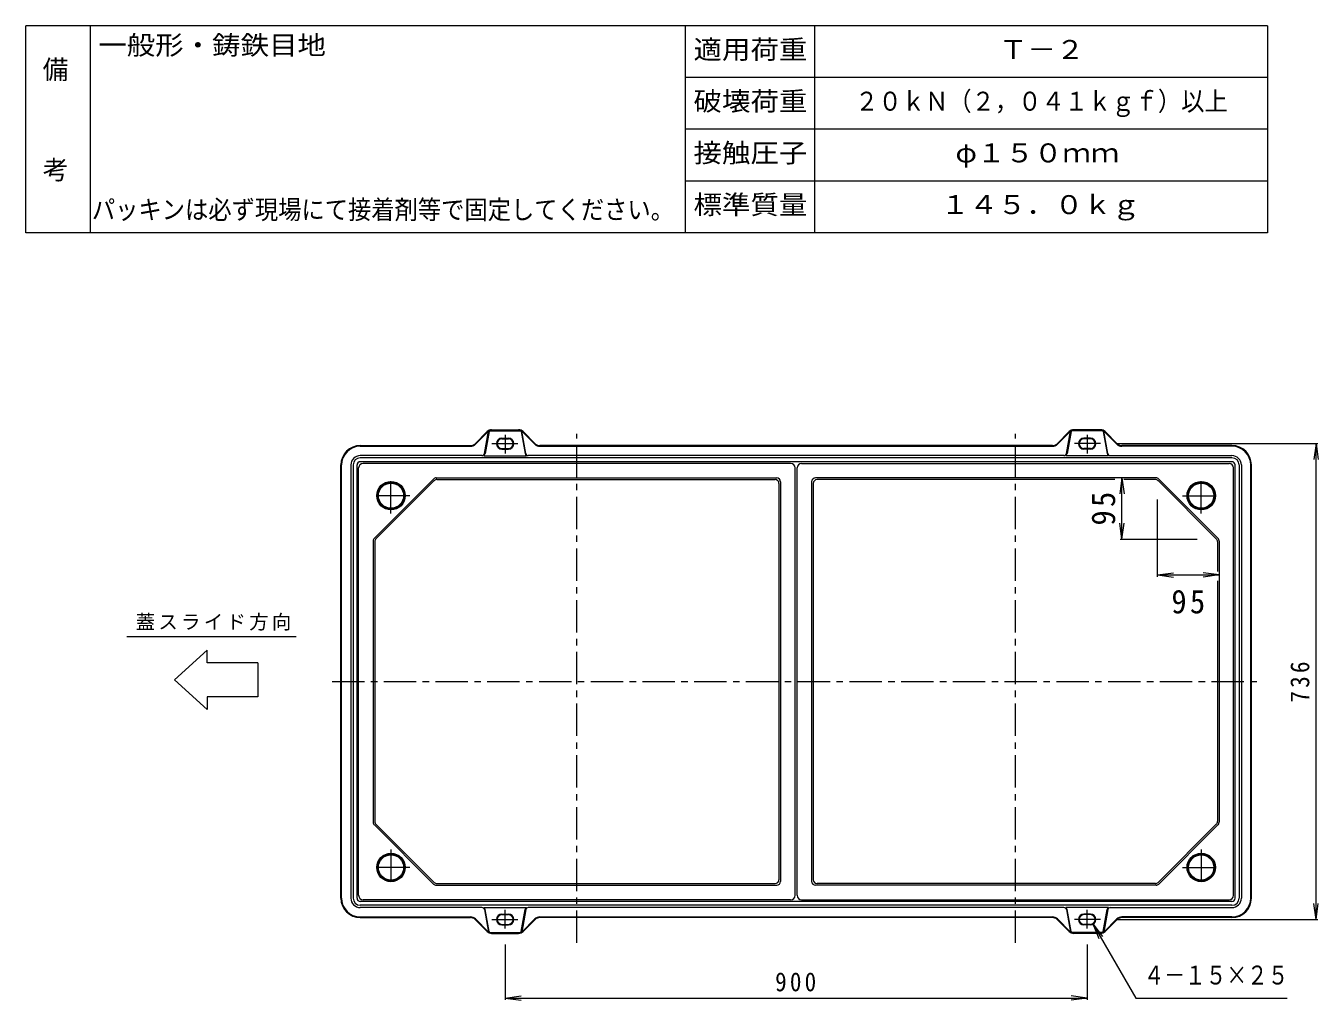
# Model space of a CAD drawing. Units: millimetres, scale not verified. Extents: x -1920 to 1176, y -1376 to 1377.
# Drawn here: x -1920 to 78, y -130 to 1377 of the extents above; entities that cross this region are included whole.
import ezdxf
from ezdxf.enums import TextEntityAlignment as Align

# ---------------------------------------------------------------- set-up
doc = ezdxf.new("R2010")
doc.units = ezdxf.units.MM
doc.header["$LTSCALE"] = 10
doc.linetypes.add('CHAIN1', pattern=[8, 5, -1, 1, -1])
for name, color, linetype, lineweight in [('0-0_通り芯', 3, 'Continuous', 9), ('0-1_躯体', 2, 'Continuous', 9), ('0-2_仕上', 3, 'Continuous', 9), ('0-4_その他', 7, 'Continuous', 9), ('F-0_F-0ﾚｲﾔ', 7, 'Continuous', 9)]:
    doc.layers.add(name, color=color, linetype=linetype, lineweight=lineweight)
doc.layers.add('F-4_F-4ﾚｲﾔ', color=2, linetype='Continuous')
doc.styles.add('ＭＳ ゴシック', font='')
doc.styles.get('ＭＳ ゴシック').set_extended_font_data('MS Gothic')

msp = doc.modelspace()

# ---------------------------------------------------------------- linework, layer by layer
at = {"layer": '0-0_通り芯', "linetype": 'CHAIN1'}
for p, q in [((-1067.84, -41.34), (-1067.84, 745.62)), ((-389.84, -41.34), (-389.84, 745.62))]:
    msp.add_line(p, q, dxfattribs=at)
at = {"layer": '0-0_通り芯'}
for p, q in [((-1639.39, 391.49), (-1639.39, 411.49)), ((-1561.03, 391.49), (-1639.39, 391.49)), ((-1561.03, 391.49), (-1561.03, 339.25)), ((-1561.03, 339.25), (-1639.39, 339.25)), ((-1639.39, 339.25), (-1639.39, 319.25))]:
    msp.add_line(p, q, dxfattribs=at)
msp.add_lwpolyline([(-1639.39, 411.49), (-1690.16, 365.37), (-1639.39, 319.25)], dxfattribs=at)
at = {"layer": '0-1_躯体'}
for p, q in [((-1225.41, 730.62), (-1206.77, 749.26)), ((-1204.54, 750.07), (-1224.7, 729.91)), ((-1210.76, 715.48), (-1204.54, 750.07)), ((-1203.64, 749.46), (-1209.77, 715.31)), ((-1202.16, 750.69), (-1155.52, 750.69)), ((-1199.7, 752.19), (-1157.98, 752.19)), ((-1154.04, 749.46), (-1147.91, 715.31)), ((-1153.13, 750.07), (-1132.97, 729.91)), ((-1146.92, 715.48), (-1153.13, 750.07)), ((-1132.27, 730.62), (-1150.91, 749.26)), ((-325.41, 730.62), (-306.77, 749.26)), ((-304.54, 750.07), (-324.7, 729.91)), ((-310.76, 715.48), (-304.54, 750.07)), ((-303.64, 749.46), (-309.77, 715.31)), ((-255.52, 750.69), (-302.16, 750.69)), ((-257.98, 752.19), (-299.7, 752.19)), ((-254.04, 749.46), (-247.91, 715.31)), ((-253.13, 750.07), (-232.97, 729.91)), ((-246.92, 715.48), (-253.13, 750.07)), ((-232.27, 730.62), (-250.91, 749.26)), ((-1402.84, 727.69), (-1232.48, 727.69)), ((-1402.84, 726.69), (-1232.48, 726.69)), ((-1183.84, 739.19), (-1173.84, 739.19)), ((-1183.84, 738.19), (-1173.84, 738.19)), ((-1183.84, 723.19), (-1173.84, 723.19)), ((-1183.84, 722.19), (-1173.84, 722.19)), ((-332.48, 727.69), (-1125.2, 727.69)), ((-1125.2, 726.69), (-332.48, 726.69)), ((-273.84, 739.19), (-283.84, 739.19)), ((-273.84, 738.19), (-283.84, 738.19)), ((-273.84, 723.19), (-283.84, 723.19)), ((-273.84, 722.19), (-283.84, 722.19)), ((-54.84, 727.69), (-225.2, 727.69)), ((-54.84, 726.69), (-225.2, 726.69)), ((-1214.69, 712.19), (-1402.84, 712.19)), ((-54.84, 708.69), (-1402.84, 708.69)), ((-54.84, 702.69), (-1402.84, 702.69)), ((-1211.89, 712.05), (-1145.79, 712.05)), ((-314.69, 712.19), (-1142.98, 712.19)), ((-245.79, 712.05), (-311.89, 712.05)), ((-242.98, 712.19), (-54.84, 712.19)), ((-1432.84, 27.69), (-1432.84, 697.69)), ((-1431.84, 27.69), (-1431.84, 697.69)), ((-1417.34, 697.69), (-1417.34, 27.69)), ((-1413.84, 697.69), (-1413.84, 27.69)), ((-1407.84, 27.69), (-1407.84, 697.69)), ((-49.84, 27.69), (-49.84, 697.69)), ((-43.84, 697.69), (-43.84, 27.69)), ((-40.34, 697.69), (-40.34, 27.69)), ((-25.84, 27.69), (-25.84, 697.69)), ((-24.84, 27.69), (-24.84, 697.69)), ((-54.84, 22.69), (-1402.84, 22.69)), ((-54.84, 16.69), (-1402.84, 16.69)), ((-1214.69, 13.19), (-1402.84, 13.19)), ((-1211.89, 13.33), (-1145.79, 13.33)), ((-1210.76, 9.9), (-1204.54, -24.69)), ((-1203.64, -24.07), (-1209.77, 10.07)), ((-1183.84, 3.19), (-1173.84, 3.19)), ((-1183.84, 2.19), (-1173.84, 2.19)), ((-1154.04, -24.07), (-1147.91, 10.07)), ((-1146.92, 9.9), (-1153.13, -24.69)), ((-314.69, 13.19), (-1142.98, 13.19)), ((-245.79, 13.33), (-311.89, 13.33)), ((-310.76, 9.9), (-304.54, -24.69)), ((-303.64, -24.07), (-309.77, 10.07)), ((-273.84, 3.19), (-283.84, 3.19)), ((-273.84, 2.19), (-283.84, 2.19)), ((-254.04, -24.07), (-247.91, 10.07)), ((-246.92, 9.9), (-253.13, -24.69)), ((-242.98, 13.19), (-54.84, 13.19)), ((-1402.84, -1.31), (-1232.48, -1.31)), ((-1402.84, -2.31), (-1232.48, -2.31)), ((-1225.41, -5.24), (-1206.77, -23.88)), ((-1204.54, -24.69), (-1224.7, -4.53)), ((-1183.84, -12.81), (-1173.84, -12.81)), ((-1183.84, -13.81), (-1173.84, -13.81)), ((-1153.13, -24.69), (-1132.97, -4.53)), ((-1132.27, -5.24), (-1150.91, -23.88)), ((-1125.2, -1.31), (-332.48, -1.31)), ((-332.48, -2.31), (-1125.2, -2.31)), ((-325.41, -5.24), (-306.77, -23.88)), ((-304.54, -24.69), (-324.7, -4.53)), ((-273.84, -12.81), (-283.84, -12.81)), ((-273.84, -13.81), (-283.84, -13.81)), ((-253.13, -24.69), (-232.97, -4.53)), ((-232.27, -5.24), (-250.91, -23.88)), ((-54.84, -1.31), (-225.2, -1.31)), ((-54.84, -2.31), (-225.2, -2.31)), ((-1202.16, -25.31), (-1155.52, -25.31)), ((-1199.7, -26.81), (-1157.98, -26.81)), ((-255.52, -25.31), (-302.16, -25.31)), ((-257.98, -26.81), (-299.7, -26.81))]:
    msp.add_line(p, q, dxfattribs=at)
at = {"layer": '0-1_躯体', "linetype": 'CHAIN1'}
for p, q in [((-1178.84, 744.41), (-1178.84, 715.56)), ((-278.84, 744.41), (-278.84, 715.56)), ((-1199.38, 730.69), (-1159.11, 730.69)), ((-258.3, 730.69), (-298.57, 730.69)), ((-1178.84, -19.03), (-1178.84, 9.82)), ((-278.84, -19.03), (-278.84, 9.82)), ((-1199.38, -5.31), (-1159.11, -5.31)), ((-258.3, -5.31), (-298.57, -5.31))]:
    msp.add_line(p, q, dxfattribs=at)
at = {"layer": '0-1_躯体'}
for centre, radius, start, end in [((-1199.7, 742.19), 10, 90, 135), ((-1202.16, 749.19), 1.5, 90, 169.819), ((-1157.98, 742.19), 10, 45, 90), ((-1155.52, 749.19), 1.5, 10.181, 90), ((-299.7, 742.19), 10, 90, 135), ((-302.16, 749.19), 1.5, 90, 169.819), ((-257.98, 742.19), 10, 45, 90), ((-255.52, 749.19), 1.5, 10.181, 90), ((-1402.84, 697.69), 30, 90, 180), ((-1402.84, 697.69), 29, 90, 180), ((-1232.48, 737.69), 10, 270, 315), ((-1232.48, 737.69), 11, 270, 315), ((-1183.84, 730.69), 8.5, 90, 270), ((-1183.84, 730.69), 7.5, 90, 270), ((-1173.84, 730.69), 8.5, 270, 90), ((-1173.84, 730.69), 7.5, 270, 90), ((-1125.2, 737.69), 11, 225, 270), ((-1125.2, 737.69), 10, 225, 270), ((-332.48, 737.69), 10, 270, 315), ((-332.48, 737.69), 11, 270, 315), ((-283.84, 730.69), 8.5, 90, 270), ((-283.84, 730.69), 7.5, 90, 270), ((-273.84, 730.69), 8.5, 270, 90), ((-273.84, 730.69), 7.5, 270, 90), ((-225.2, 737.69), 11, 225, 270), ((-225.2, 737.69), 10, 225, 270), ((-54.84, 697.69), 30, 0, 90), ((-54.84, 697.69), 29, 0, 90), ((-1402.84, 697.69), 14.5, 90, 180), ((-1402.84, 697.69), 11, 90, 180), ((-1402.84, 697.69), 5, 90, 180), ((-1214.69, 716.19), 4, 270, 349.81863), ((-1214.69, 716.19), 5, 304.13577, 349.81898), ((-1142.98, 716.19), 5, 190.18102, 235.86423), ((-1142.98, 716.19), 4, 190.18137, 270), ((-314.69, 716.19), 4, 270, 349.81863), ((-314.69, 716.19), 5, 304.13577, 349.81898), ((-242.98, 716.19), 5, 190.18102, 235.86423), ((-242.98, 716.19), 4, 190.18137, 270), ((-54.84, 697.69), 14.5, 0, 90), ((-54.84, 697.69), 11, 0, 90), ((-54.84, 697.69), 5, 0, 90), ((-1402.84, 27.69), 30, 180, 270), ((-1402.84, 27.69), 29, 180, 270), ((-1402.84, 27.69), 14.5, 180, 270), ((-1402.84, 27.69), 11, 180, 270), ((-1402.84, 27.69), 5, 180, 270), ((-54.84, 27.69), 5, 270, 0), ((-54.84, 27.69), 11, 270, 0), ((-54.84, 27.69), 30, 270, 0), ((-54.84, 27.69), 29, 270, 0), ((-54.84, 27.69), 14.5, 270, 0), ((-1214.69, 9.19), 4, 10.18137, 90), ((-1214.69, 9.19), 5, 10.18102, 55.86423), ((-1183.84, -5.31), 8.5, 90, 270), ((-1183.84, -5.31), 7.5, 90, 270), ((-1173.84, -5.31), 8.5, 270, 90), ((-1173.84, -5.31), 7.5, 270, 90), ((-1142.98, 9.19), 5, 124.13577, 169.81898), ((-1142.98, 9.19), 4, 90, 169.81863), ((-314.69, 9.19), 4, 10.18137, 90), ((-314.69, 9.19), 5, 10.18102, 55.86423), ((-283.84, -5.31), 8.5, 90, 270), ((-283.84, -5.31), 7.5, 90, 270), ((-273.84, -5.31), 8.5, 270, 90), ((-273.84, -5.31), 7.5, 270, 90), ((-242.98, 9.19), 5, 124.13577, 169.81898), ((-242.98, 9.19), 4, 90, 169.81863), ((-1232.48, -12.31), 11, 45, 90), ((-1232.48, -12.31), 10, 45, 90), ((-1125.2, -12.31), 11, 90, 135), ((-1125.2, -12.31), 10, 90, 135), ((-332.48, -12.31), 11, 45, 90), ((-332.48, -12.31), 10, 45, 90), ((-225.2, -12.31), 11, 90, 135), ((-225.2, -12.31), 10, 90, 135), ((-1199.7, -16.81), 10, 225, 270), ((-1202.16, -23.81), 1.5, 190.181, 270), ((-1157.98, -16.81), 10, 270, 315), ((-1155.52, -23.81), 1.5, 270, 349.819), ((-299.7, -16.81), 10, 225, 270), ((-302.16, -23.81), 1.5, 190.181, 270), ((-257.98, -16.81), 10, 270, 315), ((-255.52, -23.81), 1.5, 270, 349.819)]:
    msp.add_arc(centre, radius, start, end, dxfattribs=at)
at = {"layer": '0-2_仕上'}
for p, q in [((-737.34, 700.19), (-1398.34, 700.19)), ((-720.34, 700.19), (-59.34, 700.19)), ((-1405.34, 32.19), (-1405.34, 693.19)), ((-730.34, 32.19), (-730.34, 693.19)), ((-727.34, 32.19), (-727.34, 693.19)), ((-52.34, 32.19), (-52.34, 693.19)), ((-1381.08, 584.45), (-1289.6, 675.93)), ((-1378.56, 583.43), (-1288.58, 673.42)), ((-1285.35, 677.69), (-758.84, 677.69)), ((-1284.33, 675.17), (-761.35, 675.18)), ((-755.35, 669.17), (-755.35, 56.21)), ((-752.84, 671.69), (-752.84, 53.69)), ((-704.84, 671.69), (-704.84, 53.69)), ((-702.32, 669.17), (-702.32, 56.21)), ((-172.32, 677.69), (-698.84, 677.69)), ((-236.06, 675.17), (-696.32, 675.17)), ((-173.34, 675.17), (-222.05, 675.17)), ((-79.11, 583.43), (-169.1, 673.42)), ((-76.6, 584.45), (-168.08, 675.93)), ((-1382.84, 580.21), (-1382.84, 145.18)), ((-74.84, 580.21), (-74.84, 145.18)), ((-1380.32, 579.19), (-1380.32, 146.2)), ((-77.35, 579.19), (-77.35, 532.72)), ((-77.35, 518.65), (-77.35, 146.2)), ((-1381.08, 140.93), (-1289.6, 49.45)), ((-1378.56, 141.95), (-1288.58, 51.96)), ((-79.11, 141.95), (-169.1, 51.96)), ((-76.6, 140.93), (-168.08, 49.45)), ((-1285.35, 47.69), (-758.84, 47.69)), ((-1284.33, 50.21), (-761.35, 50.2)), ((-172.32, 47.69), (-698.84, 47.69)), ((-173.34, 50.21), (-696.32, 50.21)), ((-737.34, 25.19), (-1398.34, 25.19)), ((-720.34, 25.19), (-59.34, 25.19))]:
    msp.add_line(p, q, dxfattribs=at)
at = {"layer": '0-2_仕上', "linetype": 'CHAIN1'}
for p, q in [((-1355.34, 622.45), (-1355.34, 679.29)), ((-102.34, 622.45), (-102.34, 679.29)), ((-1326.35, 650.19), (-1385.15, 650.19)), ((-131.33, 650.19), (-72.53, 650.19)), ((-1446.37, 362.69), (-7.41, 362.69)), ((-1355.34, 102.93), (-1355.34, 46.09)), ((-102.34, 102.93), (-102.34, 46.09)), ((-1326.35, 75.19), (-1385.15, 75.19)), ((-131.33, 75.19), (-72.53, 75.19))]:
    msp.add_line(p, q, dxfattribs=at)
at = {"layer": '0-2_仕上'}
for centre, radius in [((-1355.34, 650.19), 22), ((-1355.34, 650.19), 21), ((-1355.34, 650.19), 19.5), ((-102.34, 650.19), 22), ((-102.34, 650.19), 21), ((-102.34, 650.19), 19.5), ((-1355.34, 75.19), 22), ((-1355.34, 75.19), 21), ((-1355.34, 75.19), 19.5), ((-102.34, 75.19), 22), ((-102.34, 75.19), 21), ((-102.34, 75.19), 19.5)]:
    msp.add_circle(centre, radius, dxfattribs=at)
for centre, radius, start, end in [((-1398.34, 693.19), 7, 90, 180), ((-737.34, 693.19), 7, 0, 90), ((-720.34, 693.19), 7, 90, 180), ((-59.34, 693.19), 7, 0, 90), ((-1285.35, 671.69), 6, 90, 135), ((-1284.33, 669.17), 6, 90, 135), ((-761.35, 669.17), 6, 0, 89.9993), ((-758.84, 671.69), 6, 0, 89.9993), ((-698.84, 671.69), 6, 90.0007, 180), ((-696.32, 669.17), 6, 90.0007, 180), ((-173.34, 669.17), 6, 45, 90), ((-172.32, 671.69), 6, 45, 90), ((-1376.84, 580.21), 6, 135, 180), ((-1374.32, 579.19), 6, 135, 180), ((-83.35, 579.19), 6, 0, 45), ((-80.84, 580.21), 6, 0, 45), ((-1376.84, 145.18), 6, 180, 225), ((-1374.32, 146.2), 6, 180, 225), ((-83.35, 146.2), 6, 315, 0), ((-80.84, 145.18), 6, 315, 0), ((-1285.35, 53.69), 6, 225, 270), ((-1284.33, 56.21), 6, 225, 270), ((-761.35, 56.21), 6, 270.0007, 0), ((-758.84, 53.69), 6, 270.0007, 0), ((-698.84, 53.69), 6, 180, 269.9993), ((-696.32, 56.21), 6, 180, 269.9993), ((-173.34, 56.21), 6, 270, 315), ((-172.32, 53.69), 6, 270, 315), ((-1398.34, 32.19), 7, 180, 270), ((-737.34, 32.19), 7, 270, 0), ((-720.34, 32.19), 7, 180, 270), ((-59.34, 32.19), 7, 270, 0)]:
    msp.add_arc(centre, radius, start, end, dxfattribs=at)
at = {"layer": '0-4_その他'}
for p, q in [((-233.3, 730.69), (78.16, 730.69)), ((75.16, 730.69), (71.9, 705.9)), ((75.16, -5.31), (75.16, 730.69)), ((75.16, 730.69), (78.42, 705.9)), ((-224.96, 677.69), (-228.23, 652.9)), ((-224.96, 582.69), (-224.96, 677.69)), ((-224.96, 677.69), (-221.7, 652.9)), ((-169.84, 524.56), (-169.84, 644.04)), ((-224.96, 582.69), (-228.23, 607.48)), ((-224.96, 582.69), (-221.7, 607.48)), ((-227.96, 582.69), (-108.48, 582.69)), ((-169.84, 527.56), (-145.05, 530.83)), ((-169.84, 527.56), (-74.84, 527.56)), ((-169.84, 527.56), (-145.05, 524.3)), ((-74.84, 527.56), (-99.62, 530.83)), ((-74.84, 527.56), (-99.62, 524.3)), ((-1763.84, 432.34), (-1502.15, 432.34)), ((75.16, -5.31), (71.9, 19.48)), ((75.16, -5.31), (78.42, 19.48)), ((-270.09, -11.8), (-260.52, -34.9)), ((-270.09, -11.8), (-254.87, -31.64)), ((-233.3, -5.31), (78.16, -5.31)), ((-1178.84, -44.03), (-1178.84, -129.81)), ((-278.84, -44.03), (-278.84, -129.81)), ((-1178.84, -126.81), (-1154.05, -123.55)), ((-1178.84, -126.81), (-278.84, -126.81)), ((-1178.84, -126.81), (-1154.05, -130.07)), ((-278.84, -126.81), (-303.62, -123.55)), ((-278.84, -126.81), (-303.62, -130.07))]:
    msp.add_line(p, q, dxfattribs=at)
msp.add_lwpolyline([(-270.09, -11.8), (-203.69, -126.81), (30.54, -126.81)], dxfattribs=at)
at = {"layer": 'F-0_F-0ﾚｲﾔ'}
for p, q in [((0, 1376.89), (-1920, 1376.89)), ((-1920, 1056.89), (-1920, 1376.89)), ((-1820, 1056.89), (-1820, 1376.89)), ((-900, 1056.89), (-900, 1376.89)), ((-700, 1056.89), (-700, 1376.89)), ((0, 1376.89), (0, 1056.89)), ((0, 1296.89), (-900, 1296.89)), ((0, 1216.89), (-900, 1216.89)), ((0, 1136.89), (-900, 1136.89)), ((0, 1056.89), (-1920, 1056.89))]:
    msp.add_line(p, q, dxfattribs=at)

# ---------------------------------------------------------------- texts
at = {"layer": '0-4_その他', "color": 6, "style": 'ＭＳ ゴシック', "width": 0.8}
msp.add_text('４－１５×２５', height=29.33, dxfattribs=at).set_placement((-191.46, -114.68), align=Align.BOTTOM_LEFT)
at = {"layer": '0-4_その他', "color": 3, "insert": (-234.96, 603.94), "char_height": 36.66, "attachment_point": 7, "rotation": 90, "style": 'ＭＳ ゴシック'}
msp.add_mtext('\\T1.21;\\W0.95;95', dxfattribs=at)
at = {"layer": '0-4_その他', "color": 3, "insert": (-148.59, 467.56), "char_height": 36.66, "attachment_point": 7, "style": 'ＭＳ ゴシック'}
msp.add_mtext('\\T1.21;\\W0.95;95', dxfattribs=at)
at = {"layer": '0-4_その他', "insert": (-1750.12, 441.48), "char_height": 21.99, "attachment_point": 7, "style": 'ＭＳ ゴシック'}
msp.add_mtext('\\T1.17;蓋スライド方向', dxfattribs=at)
at = {"layer": '0-4_その他', "color": 2, "insert": (65.16, 330.19), "char_height": 29.33, "attachment_point": 7, "rotation": 90, "style": 'ＭＳ ゴシック'}
msp.add_mtext('\\T1.27;\\W0.9;736', dxfattribs=at)
at = {"layer": '0-4_その他', "color": 2, "insert": (-761.34, -116.81), "char_height": 29.33, "attachment_point": 7, "style": 'ＭＳ ゴシック'}
msp.add_mtext('\\T1.27;\\W0.9;900', dxfattribs=at)
at = {"layer": 'F-4_F-4ﾚｲﾔ', "style": 'ＭＳ ゴシック', "width": 1.1}
for s, p in [('一般形・鋳鉄目地', (-1808, 1323.58)), ('適用荷重', (-887.5, 1316.89)), ('Ｔ－２', (-415, 1316.89)), ('破壊荷重', (-887.5, 1236.89)), ('接触圧子', (-887.5, 1156.89)), ('φ１５０ｍｍ', (-482.5, 1156.89)), ('標準質量', (-887.5, 1076.89)), ('１４５．０ｋｇ', (-505, 1076.89))]:
    msp.add_text(s, height=29.33, dxfattribs=at).set_placement(p, align=Align.BOTTOM_LEFT)
at = {"layer": 'F-4_F-4ﾚｲﾔ', "style": 'ＭＳ ゴシック'}
for s, p in [('備', (-1894.08, 1285.85)), ('考', (-1894.08, 1130.61))]:
    msp.add_text(s, height=29.33, dxfattribs=at).set_placement(p, align=Align.BOTTOM_LEFT)
at = {"layer": 'F-4_F-4ﾚｲﾔ', "color": 3, "style": 'ＭＳ ゴシック', "width": 0.9}
for s, p in [('２０ｋＮ（２，０４１ｋｇｆ）以上', (-637.5, 1236.89)), ('パッキンは必ず現場にて接着剤等で固定してください。', (-1817.87, 1069.19))]:
    msp.add_text(s, height=29.33, dxfattribs=at).set_placement(p, align=Align.BOTTOM_LEFT)

doc.saveas('drawing.dxf')
